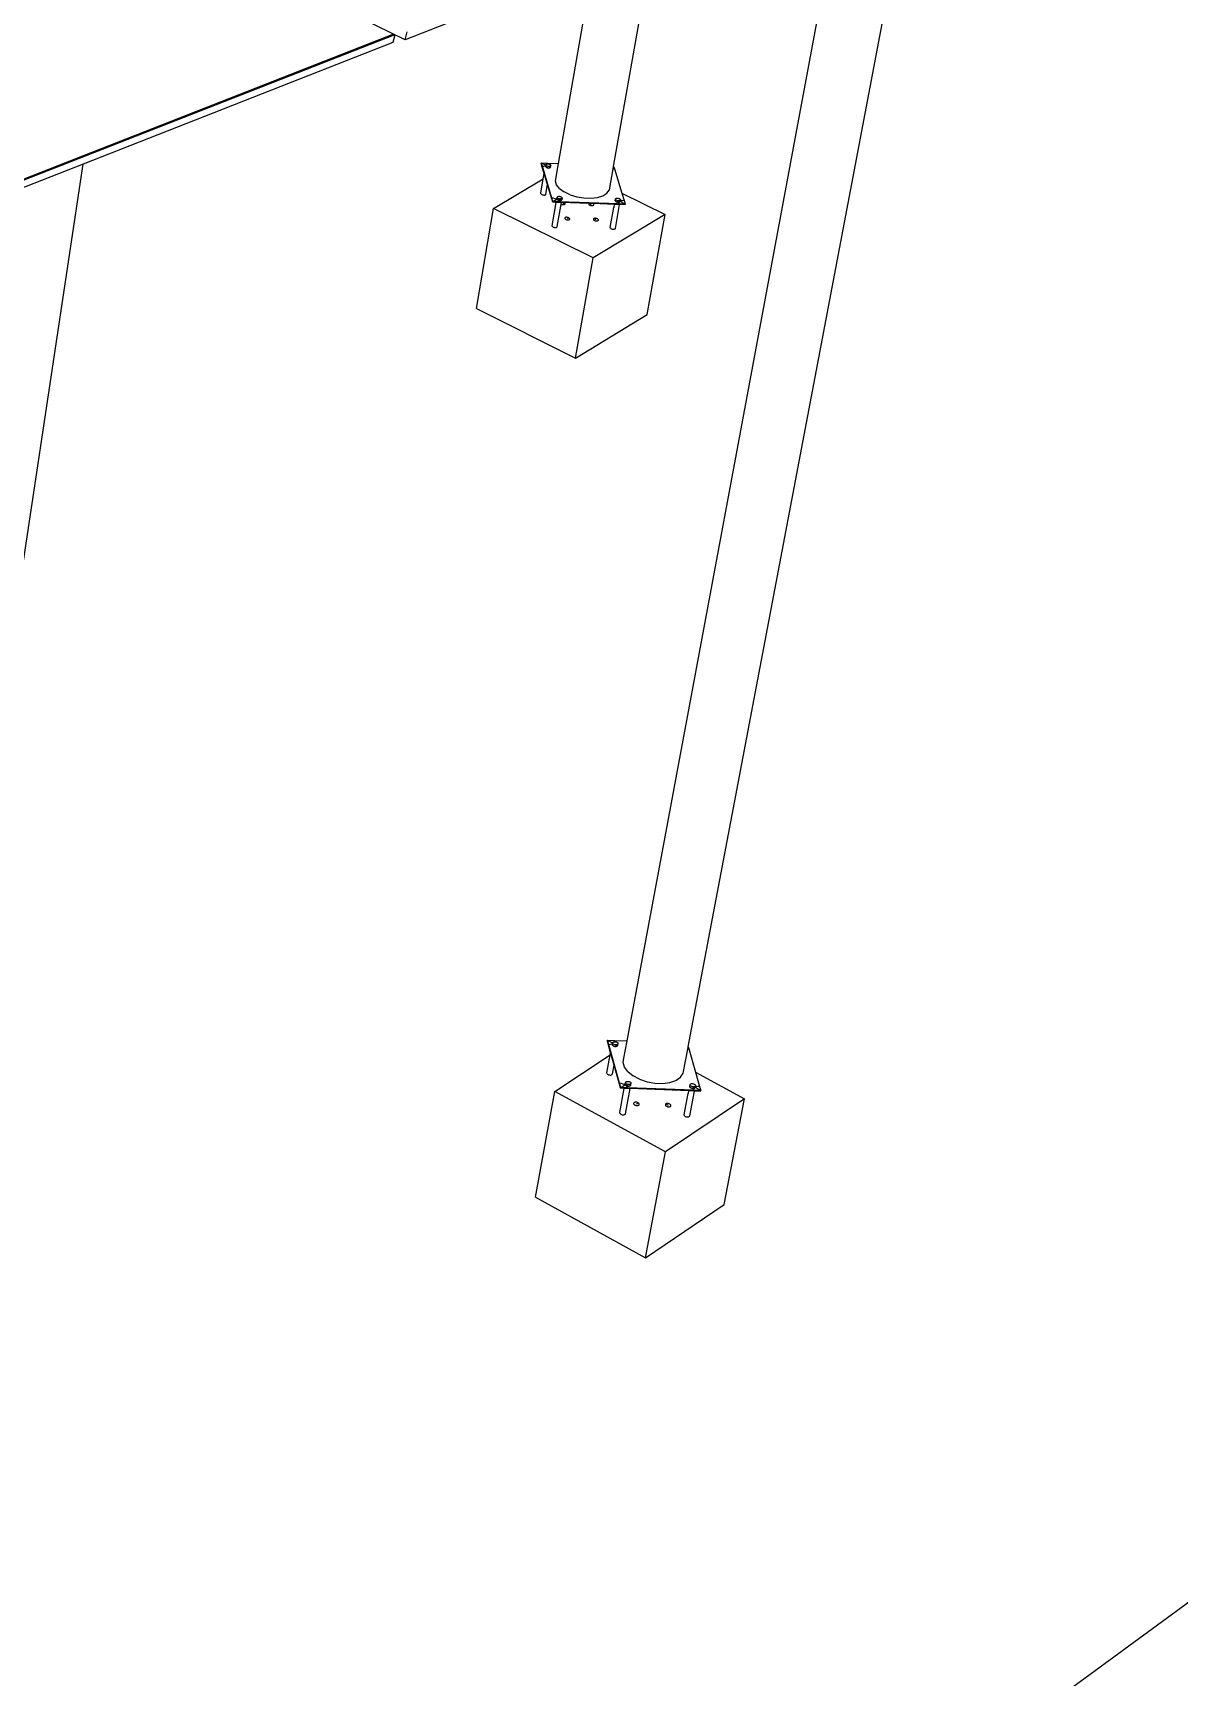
# Model space of a CAD drawing. Header units: inches. Extents: x -1381 to 1917, y -1058 to 799.
# Drawn here: x 771.7 to 1072.8, y -399 to 32.6 of the extents above; entities that cross this region are included whole.
import ezdxf

# ---------------------------------------------------------------- set-up
doc = ezdxf.new("R2010")
doc.units = ezdxf.units.IN
doc.header["$MEASUREMENT"] = 0

msp = doc.modelspace()

# ---------------------------------------------------------------- linework, layer by layer
for p, q in [((1886.2, 214.5), (149.11, -1057.53)), ((943.81, -233.52), (1003.87, 83.06)), ((927.77, -232.03), (985.25, 76.25)), ((869.51, 30.82), (795.29, 66.96)), ((924.22, -2.43), (934.66, 56.39)), ((918.8, 50.17), (869.51, 30.82)), ((909.74, -1.69), (918.8, 50.17)), ((866.41, 32.26), (732.93, -20.02)), ((866.72, 32.12), (733.24, -20.18)), ((866.72, 32.12), (866.19, 30.04)), ((866.3, 32.32), (866.41, 32.26)), ((866.41, 32.26), (866.65, 32.15)), ((866.65, 32.15), (866.72, 32.12)), ((866.72, 32.12), (866.87, 32.05)), ((867.21, 31.88), (867.32, 31.83)), ((869.51, 30.82), (870.04, 32.89)), ((866.19, 30.04), (784.91, -1.86)), ((727.8, -380.67), (784.91, -1.86)), ((784.91, -1.86), (765.49, -9.48)), ((905.22, -1.71), (905.25, -1.53)), ((905.48, -2.6), (905.22, -1.71)), ((905.51, -2.42), (905.25, -1.53)), ((905.25, -1.53), (906.91, -1.59)), ((905.25, -1.53), (906.42, -2.11)), ((905.48, -2.6), (905.51, -2.42)), ((906, -4.32), (905.48, -2.6)), ((905.51, -2.42), (905.94, -2.41)), ((908.01, -10.77), (905.51, -2.42)), ((905.75, -5.71), (906, -4.32)), ((905.94, -2.41), (906.31, -2.33)), ((906.86, -7.21), (906, -4.32)), ((906.31, -2.33), (906.36, -2.31)), ((906.37, -2.3), (906.33, -2.39)), ((906.36, -2.34), (906.33, -2.4)), ((906.33, -2.39), (906.33, -2.48)), ((906.33, -2.4), (906.34, -2.49)), ((906.34, -2.49), (906.39, -2.58)), ((906.35, -2.39), (906.39, -2.31)), ((906.35, -2.39), (906.36, -2.34)), ((906.35, -2.48), (906.35, -2.39)), ((906.4, -2.57), (906.35, -2.48)), ((906.36, -2.31), (906.41, -2.02)), ((906.36, -2.31), (906.4, -2.3)), ((906.36, -2.34), (906.36, -2.31)), ((906.37, -2.32), (906.36, -2.34)), ((906.45, -2.23), (906.37, -2.3)), ((906.4, -2.3), (906.37, -2.32)), ((906.39, -2.31), (906.42, -2.29)), ((906.39, -2.58), (906.48, -2.67)), ((906.45, -2.25), (906.4, -2.3)), ((906.4, -2.3), (906.42, -2.29)), ((906.49, -2.65), (906.4, -2.57)), ((906.41, -2.02), (906.45, -1.94)), ((906.42, -2.11), (906.41, -2.02)), ((906.47, -2.2), (906.42, -2.11)), ((906.42, -2.29), (906.47, -2.24)), ((906.42, -2.29), (906.51, -2.25)), ((906.45, -1.94), (906.53, -1.88)), ((906.49, -2.22), (906.45, -2.23)), ((906.5, -2.23), (906.45, -2.25)), ((906.5, -2.23), (906.47, -2.2)), ((906.47, -2.24), (906.5, -2.23)), ((906.48, -2.67), (906.6, -2.75)), ((906.49, -2.65), (906.61, -2.73)), ((906.51, -2.25), (906.5, -2.23)), ((906.5, -2.23), (906.5, -2.23)), ((906.56, -2.29), (906.51, -2.25)), ((906.53, -1.88), (906.65, -1.83)), ((906.68, -2.36), (906.56, -2.29)), ((906.6, -2.75), (906.76, -2.81)), ((906.61, -2.73), (906.76, -2.78)), ((906.65, -1.83), (906.79, -1.8)), ((906.83, -2.42), (906.68, -2.36)), ((906.93, -2.82), (906.76, -2.78)), ((906.76, -2.81), (906.93, -2.85)), ((906.79, -1.8), (906.93, -1.79)), ((906.99, -2.46), (906.83, -2.42)), ((906.93, -1.79), (906.91, -1.59)), ((906.91, -1.59), (909.74, -1.69)), ((906.93, -1.79), (906.96, -1.79)), ((906.93, -2.82), (907.1, -2.84)), ((906.93, -2.85), (907.1, -2.87)), ((906.96, -1.79), (907.12, -1.81)), ((907.16, -2.47), (906.99, -2.46)), ((907.1, -2.84), (907.26, -2.84)), ((907.1, -2.87), (907.1, -2.84)), ((907.1, -2.85), (907.27, -2.85)), ((907.12, -1.81), (907.29, -1.85)), ((907.32, -2.47), (907.16, -2.47)), ((907.4, -2.81), (907.26, -2.84)), ((907.27, -2.85), (907.42, -2.82)), ((907.29, -1.85), (907.44, -1.91)), ((907.31, -2.52), (907.45, -2.53)), ((907.47, -2.44), (907.32, -2.47)), ((907.4, -2.81), (907.52, -2.76)), ((907.42, -2.82), (907.54, -2.77)), ((907.44, -1.91), (907.56, -1.98)), ((907.58, -2.39), (907.47, -2.44)), ((907.6, -2.69), (907.52, -2.76)), ((907.54, -2.77), (907.62, -2.7)), ((907.56, -1.98), (907.65, -2.07)), ((907.56, -2.53), (907.63, -2.53)), ((907.66, -2.32), (907.58, -2.39)), ((907.61, -2.44), (907.58, -2.41)), ((907.61, -2.43), (907.58, -2.41)), ((907.58, -2.43), (907.63, -2.52)), ((907.58, -2.43), (907.58, -2.43)), ((907.64, -2.61), (907.6, -2.69)), ((907.66, -2.52), (907.61, -2.43)), ((907.65, -2.52), (907.61, -2.44)), ((907.62, -2.7), (907.66, -2.61)), ((907.63, -2.52), (907.63, -2.53)), ((907.63, -2.53), (907.64, -2.61)), ((907.63, -2.53), (907.65, -2.54)), ((907.64, -2.61), (907.65, -2.54)), ((907.65, -2.07), (907.7, -2.16)), ((907.65, -2.52), (907.7, -2.24)), ((907.66, -2.53), (907.65, -2.52)), ((907.65, -2.54), (907.65, -2.52)), ((907.65, -2.54), (907.66, -2.54)), ((907.7, -2.24), (907.66, -2.32)), ((907.66, -2.53), (907.66, -2.52)), ((907.66, -2.54), (907.66, -2.53)), ((907.66, -2.54), (907.66, -2.53)), ((907.66, -2.54), (907.66, -2.54)), ((907.66, -2.61), (907.66, -2.54)), ((907.7, -2.16), (907.7, -2.24)), ((908.93, -6.3), (909.74, -1.69)), ((923.12, -8.63), (924.11, -3.04)), ((924.11, -3.04), (924.22, -2.43)), ((924.11, -3.04), (924.42, -3.08)), ((924.22, -2.43), (924.42, -3.08)), ((924.42, -3.08), (926.39, -9.49)), ((892.7, -13.48), (905.75, -5.71)), ((905.09, -9.5), (905.75, -5.71)), ((906.43, -9.73), (906.86, -7.21)), ((907.98, -10.95), (906.86, -7.21)), ((909.25, -7.29), (908.93, -6.3)), ((910.04, -8.26), (909.25, -7.29)), ((910.04, -8.26), (911.24, -9.15)), ((922.48, -9.46), (923.12, -8.63)), ((905.1, -9.59), (905.09, -9.5)), ((905.15, -9.68), (905.1, -9.59)), ((905.15, -9.68), (905.24, -9.77)), ((905.24, -9.77), (905.37, -9.85)), ((905.37, -9.85), (905.52, -9.91)), ((905.52, -9.91), (905.69, -9.95)), ((905.69, -9.95), (905.87, -9.97)), ((905.87, -9.97), (906.03, -9.96)), ((906.03, -9.96), (906.18, -9.93)), ((906.18, -9.93), (906.3, -9.88)), ((906.3, -9.88), (906.38, -9.81)), ((906.38, -9.81), (906.43, -9.73)), ((907.98, -10.95), (908.01, -10.77)), ((908.25, -11.84), (907.98, -10.95)), ((908.45, -10.81), (908.01, -10.77)), ((908.28, -11.67), (908.01, -10.77)), ((908.09, -18.02), (909.17, -11.88)), ((908.25, -11.84), (908.28, -11.67)), ((909.17, -11.88), (908.25, -11.84)), ((908.28, -11.67), (909.27, -11.08)), ((909.95, -11.72), (908.28, -11.67)), ((908.88, -10.92), (908.45, -10.81)), ((909.27, -11.07), (908.88, -10.92)), ((909.92, -11.9), (909.17, -11.88)), ((909.59, -11.27), (909.27, -11.07)), ((909.38, -10.81), (909.34, -10.89)), ((909.37, -10.85), (909.34, -10.9)), ((909.34, -10.89), (909.34, -10.98)), ((909.34, -10.9), (909.34, -11)), ((909.34, -11), (909.39, -11.09)), ((909.36, -10.9), (909.39, -10.83)), ((909.36, -10.9), (909.37, -10.85)), ((909.36, -10.98), (909.36, -10.9)), ((909.41, -11.07), (909.36, -10.98)), ((909.37, -10.85), (909.42, -10.53)), ((909.38, -10.82), (909.37, -10.85)), ((909.4, -10.79), (909.38, -10.81)), ((909.39, -10.81), (909.38, -10.82)), ((909.39, -11.09), (909.49, -11.18)), ((909.5, -11.16), (909.41, -11.07)), ((909.42, -10.53), (909.46, -10.45)), ((909.43, -10.62), (909.42, -10.53)), ((909.48, -10.71), (909.43, -10.62)), ((909.43, -18.25), (910.54, -11.92)), ((909.46, -10.45), (909.54, -10.38)), ((909.49, -10.72), (909.47, -10.73)), ((909.5, -10.73), (909.47, -10.75)), ((909.47, -10.76), (909.48, -10.75)), ((909.5, -10.73), (909.48, -10.71)), ((909.48, -10.75), (909.51, -10.74)), ((909.49, -11.18), (909.61, -11.25)), ((909.51, -10.74), (909.5, -10.73)), ((909.5, -11.16), (909.62, -11.23)), ((909.56, -10.79), (909.51, -10.74)), ((909.54, -10.38), (909.66, -10.33)), ((909.69, -10.87), (909.56, -10.79)), ((909.83, -11.49), (909.59, -11.27)), ((909.61, -11.25), (909.77, -11.32)), ((909.77, -11.29), (909.62, -11.23)), ((909.66, -10.33), (909.8, -10.3)), ((909.84, -10.93), (909.69, -10.87)), ((909.77, -11.29), (909.94, -11.33)), ((909.77, -11.32), (909.94, -11.36)), ((909.8, -10.3), (909.97, -10.3)), ((909.95, -11.72), (909.83, -11.49)), ((910, -10.97), (909.84, -10.93)), ((909.92, -11.9), (909.95, -11.72)), ((910.52, -11.92), (909.92, -11.9)), ((910.11, -11.35), (909.94, -11.33)), ((909.94, -11.36), (910.11, -11.38)), ((925.59, -12.27), (909.95, -11.72)), ((909.97, -10.3), (910.14, -10.31)), ((910.17, -10.98), (910, -10.97)), ((910.06, -10.97), (910, -11.01)), ((910, -10.99), (910.01, -11.02)), ((910.16, -11.02), (910.01, -11.02)), ((910.11, -11.35), (910.01, -11.02)), ((910.11, -11.35), (910.27, -11.35)), ((910.11, -11.36), (910.28, -11.36)), ((910.11, -11.38), (910.28, -11.37)), ((910.14, -10.31), (910.3, -10.35)), ((910.33, -10.98), (910.17, -10.98)), ((910.41, -11.32), (910.27, -11.35)), ((910.28, -11.36), (910.43, -11.33)), ((910.28, -11.37), (910.43, -11.34)), ((910.3, -10.35), (910.45, -10.41)), ((910.48, -10.95), (910.33, -10.98)), ((910.57, -11.04), (910.33, -11.03)), ((910.35, -12.87), (910.52, -11.92)), ((910.35, -12.87), (910.35, -12.87)), ((910.35, -12.87), (910.35, -12.87)), ((910.53, -11.27), (910.41, -11.32)), ((910.43, -11.33), (910.55, -11.28)), ((910.43, -11.34), (910.55, -11.29)), ((910.44, -12.34), (910.44, -12.34)), ((910.45, -10.41), (910.57, -10.49)), ((910.46, -12.35), (910.47, -12.36)), ((910.47, -12.36), (910.62, -12.42)), ((910.57, -10.91), (910.48, -10.95)), ((910.54, -11.92), (910.52, -11.92)), ((910.53, -11.27), (910.61, -11.2)), ((917.75, -12.17), (910.54, -11.92)), ((910.55, -11.28), (910.63, -11.21)), ((910.55, -11.29), (910.64, -11.22)), ((910.57, -10.49), (910.66, -10.57)), ((910.6, -10.9), (910.57, -10.91)), ((910.57, -10.91), (910.59, -10.93)), ((910.59, -10.91), (910.58, -10.9)), ((910.68, -10.83), (910.6, -10.9)), ((910.65, -11.12), (910.61, -11.2)), ((910.62, -12.42), (910.79, -12.46)), ((910.63, -11.21), (910.67, -11.12)), ((910.64, -11.02), (910.65, -11.03)), ((910.65, -11.04), (910.64, -11.04)), ((910.64, -11.22), (910.68, -11.13)), ((910.67, -11.03), (910.65, -10.99)), ((910.65, -11.03), (910.65, -11.04)), ((910.65, -11.04), (910.65, -11.12)), ((910.66, -11.04), (910.65, -11.04)), ((910.65, -11.12), (910.66, -11.04)), ((910.66, -10.57), (910.71, -10.66)), ((910.66, -11.04), (910.72, -10.75)), ((910.67, -11.04), (910.66, -11.04)), ((910.67, -11.04), (910.67, -11.03)), ((910.68, -11.13), (910.67, -11.04)), ((910.67, -11.04), (910.67, -11.04)), ((910.67, -11.12), (910.67, -11.04)), ((910.72, -10.75), (910.68, -10.83)), ((910.71, -10.66), (910.72, -10.75)), ((910.79, -12.46), (910.97, -12.48)), ((910.86, -12.12), (911.4, -12.39)), ((910.97, -12.48), (911.13, -12.47)), ((911.13, -12.47), (911.28, -12.44)), ((912.78, -9.89), (911.24, -9.15)), ((911.28, -12.44), (911.4, -12.39)), ((911.38, -11.96), (911.36, -11.95)), ((911.47, -12.05), (911.38, -11.96)), ((911.4, -12.39), (911.49, -12.32)), ((911.52, -12.15), (911.47, -12.05)), ((911.49, -12.32), (911.53, -12.24)), ((911.53, -12.24), (911.52, -12.15)), ((912.78, -9.89), (914.54, -10.43)), ((914.54, -10.43), (916.41, -10.73)), ((916.41, -10.73), (918.26, -10.79)), ((917.73, -12.19), (917.69, -12.27)), ((917.69, -12.27), (917.7, -12.36)), ((917.7, -12.36), (917.75, -12.45)), ((917.75, -12.17), (917.73, -12.19)), ((918.86, -12.21), (917.75, -12.17)), ((917.75, -12.45), (917.84, -12.54)), ((917.84, -12.54), (917.97, -12.62)), ((917.97, -12.62), (918.36, -12.38)), ((917.97, -12.62), (918.12, -12.68)), ((918.12, -12.68), (918.29, -12.72)), ((918.26, -10.79), (919.96, -10.58)), ((918.29, -12.72), (918.47, -12.74)), ((918.47, -12.74), (918.64, -12.73)), ((918.64, -12.73), (918.78, -12.7)), ((918.78, -12.7), (918.9, -12.65)), ((918.88, -12.23), (918.86, -12.21)), ((924.46, -12.41), (918.86, -12.21)), ((918.97, -12.31), (918.88, -12.23)), ((918.9, -12.65), (918.99, -12.58)), ((919.02, -12.41), (918.97, -12.31)), ((918.99, -12.58), (919.03, -12.5)), ((919.03, -12.5), (919.02, -12.41)), ((919.96, -10.58), (921.4, -10.13)), ((921.4, -10.13), (922.48, -9.46)), ((924.33, -13.13), (924.46, -12.41)), ((925.56, -12.45), (924.46, -12.41)), ((924.63, -11.46), (924.68, -11.55)), ((924.68, -11.3), (924.64, -11.38)), ((924.64, -11.38), (924.64, -11.47)), ((924.66, -11.38), (924.72, -11.02)), ((924.66, -11.38), (924.7, -11.3)), ((924.66, -11.47), (924.66, -11.38)), ((924.71, -11.56), (924.66, -11.47)), ((924.76, -11.23), (924.68, -11.3)), ((924.68, -11.55), (924.77, -11.64)), ((924.69, -18.71), (925.81, -12.46)), ((924.7, -11.3), (924.78, -11.23)), ((924.8, -11.65), (924.71, -11.56)), ((924.72, -11.02), (924.76, -10.93)), ((924.73, -11.1), (924.72, -11.02)), ((924.78, -11.19), (924.73, -11.1)), ((924.76, -10.93), (924.84, -10.87)), ((924.8, -11.21), (924.76, -11.23)), ((924.77, -11.64), (924.9, -11.72)), ((924.81, -11.22), (924.78, -11.19)), ((924.78, -11.23), (924.81, -11.22)), ((924.93, -11.72), (924.8, -11.65)), ((924.87, -11.28), (924.81, -11.22)), ((924.84, -10.87), (924.96, -10.82)), ((924.99, -11.35), (924.87, -11.28)), ((924.9, -11.72), (925.05, -11.78)), ((924.93, -11.72), (925.08, -11.78)), ((924.96, -10.82), (925.1, -10.79)), ((925.14, -11.41), (924.99, -11.35)), ((925.05, -11.78), (925.22, -11.82)), ((925.24, -11.82), (925.08, -11.78)), ((925.1, -10.79), (925.27, -10.78)), ((925.31, -11.45), (925.14, -11.41)), ((925.22, -11.82), (925.4, -11.84)), ((925.41, -11.84), (925.24, -11.82)), ((925.27, -10.78), (925.44, -10.8)), ((925.48, -11.47), (925.31, -11.45)), ((925.36, -11.46), (925.31, -11.49)), ((925.95, -11.53), (925.31, -11.51)), ((925.41, -11.84), (925.31, -11.51)), ((925.4, -11.84), (925.41, -11.84)), ((925.57, -11.83), (925.41, -11.84)), ((925.41, -11.85), (925.58, -11.84)), ((925.44, -10.8), (925.6, -10.84)), ((925.64, -11.46), (925.48, -11.47)), ((925.56, -12.45), (925.59, -12.27)), ((925.81, -12.46), (925.56, -12.45)), ((925.57, -11.83), (925.7, -11.81)), ((925.58, -11.84), (925.73, -11.81)), ((925.68, -11.83), (925.58, -12.04)), ((925.58, -12.04), (925.59, -12.27)), ((927.27, -12.33), (925.59, -12.27)), ((925.6, -10.84), (925.75, -10.9)), ((925.78, -11.43), (925.64, -11.46)), ((925.7, -11.81), (925.68, -11.83)), ((925.89, -11.65), (925.7, -11.81)), ((925.7, -11.81), (925.72, -11.8)), ((925.84, -11.75), (925.72, -11.8)), ((925.73, -11.81), (925.85, -11.76)), ((925.75, -10.9), (925.87, -10.97)), ((925.87, -11.4), (925.78, -11.43)), ((927.23, -12.5), (925.81, -12.46)), ((925.91, -11.68), (925.84, -11.75)), ((925.85, -11.76), (925.94, -11.69)), ((925.87, -10.97), (925.96, -11.06)), ((925.88, -11.39), (925.87, -11.4)), ((925.87, -11.4), (925.9, -11.43)), ((925.9, -11.38), (925.88, -11.39)), ((925.9, -11.41), (925.88, -11.39)), ((925.92, -11.42), (925.88, -11.39)), ((925.94, -11.63), (925.89, -11.65)), ((925.92, -11.67), (925.89, -11.65)), ((925.98, -11.32), (925.9, -11.38)), ((925.96, -11.51), (925.9, -11.41)), ((925.9, -11.43), (925.95, -11.52)), ((925.91, -11.68), (925.94, -11.63)), ((925.91, -11.68), (925.92, -11.68)), ((925.97, -11.52), (925.92, -11.42)), ((925.92, -11.68), (925.95, -11.62)), ((925.93, -11.67), (925.92, -11.67)), ((925.94, -11.68), (925.93, -11.67)), ((925.95, -11.6), (925.94, -11.63)), ((925.94, -11.68), (925.98, -11.61)), ((925.95, -11.62), (925.94, -11.63)), ((927.27, -12.33), (925.94, -11.68)), ((925.94, -11.69), (925.94, -11.68)), ((925.95, -11.52), (925.95, -11.53)), ((926.19, -11.52), (925.95, -11.62)), ((925.95, -11.53), (925.95, -11.6)), ((925.95, -11.6), (925.96, -11.57)), ((925.95, -11.62), (925.96, -11.6)), ((925.96, -11.06), (926.01, -11.15)), ((925.96, -11.57), (926.02, -11.24)), ((925.96, -11.57), (925.96, -11.51)), ((925.96, -11.6), (925.96, -11.57)), ((925.97, -11.52), (925.97, -11.52)), ((925.97, -11.53), (925.97, -11.52)), ((925.98, -11.61), (925.97, -11.53)), ((926.02, -11.24), (925.98, -11.32)), ((926.01, -11.15), (926.02, -11.24)), ((926.57, -11.44), (926.19, -11.52)), ((926.39, -9.49), (937.75, -15.05)), ((926.39, -9.49), (926.99, -11.43)), ((926.99, -11.43), (926.57, -11.44)), ((926.99, -11.43), (927.27, -12.33)), ((927.23, -12.5), (927.27, -12.33)), ((888.19, -39.71), (892.7, -13.48)), ((918.89, -26.43), (892.7, -13.48)), ((911.44, -15.96), (911.4, -16.04)), ((911.4, -16.04), (911.41, -16.13)), ((911.41, -16.13), (911.46, -16.22)), ((911.53, -15.89), (911.44, -15.96)), ((911.46, -16.22), (911.55, -16.31)), ((911.65, -15.83), (911.53, -15.89)), ((911.55, -16.31), (911.68, -16.39)), ((911.8, -15.8), (911.65, -15.83)), ((911.68, -16.39), (911.83, -16.45)), ((911.96, -15.8), (911.8, -15.8)), ((911.83, -16.45), (912, -16.49)), ((912.14, -15.82), (911.96, -15.8)), ((912, -16.49), (912.18, -16.51)), ((912.07, -16.15), (912.46, -15.92)), ((912.31, -15.86), (912.14, -15.82)), ((912.18, -16.51), (912.34, -16.5)), ((912.46, -15.92), (912.31, -15.86)), ((912.34, -16.5), (912.49, -16.47)), ((912.59, -16), (912.46, -15.92)), ((912.49, -16.47), (912.61, -16.42)), ((912.68, -16.08), (912.59, -16)), ((912.61, -16.42), (912.7, -16.35)), ((912.73, -16.18), (912.68, -16.08)), ((912.7, -16.35), (912.74, -16.27)), ((912.74, -16.27), (912.73, -16.18)), ((937.75, -15.05), (918.89, -26.43)), ((918.96, -16.22), (918.92, -16.3)), ((918.92, -16.3), (918.92, -16.39)), ((918.92, -16.39), (918.97, -16.49)), ((919.04, -16.15), (918.96, -16.22)), ((918.97, -16.49), (919.06, -16.57)), ((919.16, -16.1), (919.04, -16.15)), ((919.04, -16.15), (919.58, -16.42)), ((919.06, -16.57), (919.19, -16.65)), ((919.31, -16.07), (919.16, -16.1)), ((919.19, -16.65), (919.35, -16.71)), ((919.48, -16.06), (919.31, -16.07)), ((919.35, -16.71), (919.52, -16.75)), ((919.65, -16.08), (919.48, -16.06)), ((919.52, -16.75), (919.69, -16.77)), ((919.82, -16.12), (919.65, -16.08)), ((919.69, -16.77), (919.86, -16.77)), ((919.98, -16.18), (919.82, -16.12)), ((919.86, -16.77), (920.01, -16.74)), ((920.1, -16.26), (919.98, -16.18)), ((920.01, -16.74), (920.13, -16.68)), ((920.2, -16.35), (920.1, -16.26)), ((920.13, -16.68), (920.21, -16.61)), ((920.25, -16.44), (920.2, -16.35)), ((920.21, -16.61), (920.25, -16.53)), ((920.25, -16.53), (920.25, -16.44)), ((923.35, -18.49), (924.3, -13.2)), ((924.33, -13.13), (924.3, -13.2)), ((924.3, -13.29), (924.33, -13.13)), ((924.3, -13.2), (924.3, -13.29)), ((933.01, -41.29), (937.75, -15.05)), ((908.1, -18.11), (908.09, -18.02)), ((908.15, -18.21), (908.1, -18.11)), ((908.15, -18.21), (908.24, -18.29)), ((908.24, -18.29), (908.37, -18.37)), ((908.37, -18.37), (908.52, -18.43)), ((908.52, -18.43), (908.69, -18.47)), ((908.69, -18.47), (908.87, -18.49)), ((908.87, -18.49), (909.04, -18.49)), ((909.04, -18.49), (909.19, -18.46)), ((909.19, -18.46), (909.31, -18.4)), ((909.31, -18.4), (909.39, -18.33)), ((909.39, -18.33), (909.43, -18.25)), ((909.43, -18.16), (909.42, -18.15)), ((909.43, -18.25), (909.43, -18.16)), ((923.36, -18.58), (923.35, -18.49)), ((923.41, -18.67), (923.36, -18.58)), ((923.41, -18.67), (923.5, -18.76)), ((923.5, -18.76), (923.63, -18.84)), ((923.63, -18.84), (923.79, -18.9)), ((923.79, -18.9), (923.96, -18.94)), ((923.96, -18.94), (924.13, -18.96)), ((924.13, -18.96), (924.3, -18.95)), ((924.3, -18.95), (924.45, -18.92)), ((924.45, -18.92), (924.57, -18.87)), ((924.57, -18.87), (924.61, -18.83)), ((924.61, -18.83), (924.65, -18.8)), ((924.65, -18.8), (924.69, -18.71)), ((914.22, -52.75), (918.89, -26.43)), ((888.19, -39.71), (914.22, -52.75)), ((914.22, -52.75), (933.01, -41.29)), ((922.6, -232.02), (922.64, -231.83)), ((922.9, -233.11), (922.6, -232.02)), ((922.94, -232.92), (922.64, -231.83)), ((922.64, -231.83), (924.48, -231.9)), ((922.64, -231.83), (923.94, -232.53)), ((922.9, -233.11), (922.94, -232.92)), ((922.94, -232.92), (923.41, -232.9)), ((925.78, -243.14), (922.94, -232.92)), ((923.41, -232.9), (923.82, -232.81)), ((923.82, -232.81), (923.88, -232.78)), ((923.88, -232.77), (923.84, -232.88)), ((923.88, -232.81), (923.84, -232.89)), ((923.84, -232.88), (923.84, -232.99)), ((923.84, -232.89), (923.85, -233)), ((923.85, -233), (923.9, -233.12)), ((923.86, -232.88), (923.91, -232.78)), ((923.86, -232.88), (923.88, -232.81)), ((923.87, -232.99), (923.86, -232.88)), ((923.92, -233.1), (923.87, -232.99)), ((923.88, -232.78), (923.94, -232.49)), ((923.97, -232.69), (923.88, -232.77)), ((923.88, -232.78), (923.91, -232.76)), ((923.88, -232.81), (923.88, -232.78)), ((923.89, -232.79), (923.88, -232.81)), ((923.91, -232.76), (923.89, -232.79)), ((923.98, -232.7), (923.91, -232.76)), ((923.91, -232.78), (923.94, -232.75)), ((923.91, -232.76), (923.94, -232.75)), ((923.94, -232.49), (923.98, -232.4)), ((923.94, -232.6), (923.94, -232.49)), ((923.99, -232.7), (923.94, -232.6)), ((923.94, -232.75), (923.99, -232.7)), ((923.94, -232.75), (923.99, -232.73)), ((923.98, -232.69), (923.97, -232.69)), ((923.98, -232.4), (924.07, -232.31)), ((923.99, -232.7), (923.98, -232.7)), ((924, -232.71), (923.99, -232.7)), ((923.99, -232.7), (923.99, -232.7)), ((924.09, -232.81), (924, -232.71)), ((924.07, -232.31), (924.19, -232.25)), ((924.23, -232.9), (924.09, -232.81)), ((924.19, -232.25), (924.35, -232.22)), ((924.4, -232.98), (924.23, -232.9)), ((924.35, -232.22), (924.48, -232.21)), ((924.58, -233.02), (924.4, -232.98)), ((924.5, -232.18), (924.48, -231.9)), ((924.48, -231.9), (927.77, -232.03)), ((924.48, -232.21), (924.5, -232.18)), ((924.48, -232.21), (924.53, -232.21)), ((924.53, -232.21), (924.72, -232.23)), ((924.77, -233.05), (924.58, -233.02)), ((924.72, -232.23), (924.9, -232.28)), ((924.87, -233.04), (924.77, -233.05)), ((924.87, -233.04), (924.94, -233.04)), ((924.94, -233.04), (924.87, -233.04)), ((924.9, -232.28), (925.07, -232.35)), ((925.1, -233), (924.94, -233.04)), ((925.07, -232.35), (925.2, -232.44)), ((925.23, -232.94), (925.1, -233)), ((925.2, -232.44), (925.3, -232.55)), ((925.21, -233.05), (925.28, -233.06)), ((925.24, -232.93), (925.23, -232.94)), ((925.23, -232.94), (925.28, -233.04)), ((925.23, -232.94), (925.23, -232.94)), ((925.32, -232.86), (925.24, -232.93)), ((925.26, -232.95), (925.24, -232.93)), ((925.31, -233.04), (925.25, -232.93)), ((925.25, -232.93), (925.25, -232.93)), ((925.31, -233.05), (925.26, -232.95)), ((925.28, -233.04), (925.28, -233.06)), ((925.28, -233.06), (925.29, -233.15)), ((925.28, -233.06), (925.31, -233.06)), ((925.29, -233.15), (925.31, -233.06)), ((925.3, -232.55), (925.36, -232.65)), ((925.31, -233.05), (925.36, -232.76)), ((925.31, -233.05), (925.31, -233.04)), ((925.31, -233.06), (925.31, -233.05)), ((925.31, -233.06), (925.31, -233.05)), ((925.31, -233.05), (925.31, -233.05)), ((925.31, -233.06), (925.31, -233.05)), ((925.31, -233.06), (925.31, -233.06)), ((925.31, -233.06), (925.31, -233.06)), ((925.32, -233.15), (925.31, -233.06)), ((925.36, -232.76), (925.32, -232.86)), ((925.36, -232.65), (925.36, -232.76)), ((926.93, -236.51), (927.77, -232.03)), ((908.77, -245.28), (923.33, -235.64)), ((922.45, -240.4), (923.33, -235.64)), ((923.44, -235.04), (922.9, -233.11)), ((923.33, -235.64), (923.44, -235.04)), ((924.36, -238.34), (923.44, -235.04)), ((923.9, -233.12), (924.01, -233.22)), ((924.02, -233.2), (923.92, -233.1)), ((924.01, -233.22), (924.15, -233.32)), ((924.02, -233.2), (924.16, -233.29)), ((924.15, -233.32), (924.32, -233.39)), ((924.32, -233.36), (924.16, -233.29)), ((924.32, -233.36), (924.51, -233.41)), ((924.32, -233.39), (924.51, -233.44)), ((924.51, -233.41), (924.69, -233.43)), ((924.51, -233.44), (924.7, -233.46)), ((924.87, -233.43), (924.69, -233.43)), ((924.7, -233.46), (924.69, -233.43)), ((924.7, -233.45), (924.88, -233.44)), ((924.87, -233.43), (925.03, -233.39)), ((924.88, -233.44), (925.05, -233.4)), ((925.03, -233.39), (925.16, -233.33)), ((925.05, -233.4), (925.18, -233.34)), ((925.25, -233.25), (925.16, -233.33)), ((925.18, -233.34), (925.27, -233.26)), ((925.29, -233.15), (925.25, -233.25)), ((925.27, -233.26), (925.32, -233.15)), ((926.76, -237.67), (926.93, -236.51)), ((942.48, -240.52), (943.77, -233.71)), ((943.77, -233.71), (943.81, -233.52)), ((943.77, -233.71), (943.87, -233.72)), ((943.81, -233.52), (943.87, -233.72)), ((943.87, -233.72), (945.73, -240.24)), ((922.45, -240.51), (922.45, -240.4)), ((922.51, -240.62), (922.45, -240.51)), ((922.61, -240.73), (922.51, -240.62)), ((922.61, -240.73), (922.75, -240.83)), ((922.75, -240.83), (922.92, -240.9)), ((922.92, -240.9), (923.11, -240.95)), ((923.11, -240.95), (923.31, -240.97)), ((923.31, -240.97), (923.49, -240.96)), ((923.49, -240.96), (923.65, -240.93)), ((923.65, -240.93), (923.79, -240.86)), ((923.79, -240.86), (923.88, -240.78)), ((923.92, -240.57), (923.86, -240.46)), ((923.88, -240.78), (923.92, -240.68)), ((923.92, -240.68), (924.36, -238.34)), ((923.92, -240.57), (923.92, -240.57)), ((925.74, -243.33), (924.36, -238.34)), ((927.12, -238.88), (926.76, -237.67)), ((928, -240.07), (927.12, -238.88)), ((928, -240.07), (929.34, -241.16)), ((931.05, -242.06), (929.34, -241.16)), ((940.59, -242.36), (941.78, -241.54)), ((941.78, -241.54), (942.48, -240.52)), ((945.73, -240.24), (958.64, -247.2)), ((945.73, -240.24), (946.79, -243.95)), ((903.69, -273), (908.77, -245.28)), ((937.87, -261.14), (908.77, -245.28)), ((925.74, -243.33), (925.78, -243.14)), ((926.05, -244.43), (925.74, -243.33)), ((926.27, -243.2), (925.78, -243.14)), ((926.08, -244.24), (925.78, -243.14)), ((925.84, -250.84), (927.03, -244.47)), ((926.05, -244.43), (926.08, -244.24)), ((927.03, -244.47), (926.05, -244.43)), ((926.08, -244.24), (927.17, -243.52)), ((927.94, -244.32), (926.08, -244.24)), ((926.74, -243.33), (926.27, -243.2)), ((927.18, -243.52), (926.74, -243.33)), ((927.9, -244.5), (927.03, -244.47)), ((927.53, -243.76), (927.18, -243.52)), ((927.29, -243.19), (927.24, -243.3)), ((927.24, -243.3), (927.25, -243.41)), ((927.28, -243.23), (927.25, -243.31)), ((927.25, -243.31), (927.26, -243.42)), ((927.26, -243.42), (927.31, -243.54)), ((927.27, -243.3), (927.31, -243.2)), ((927.27, -243.3), (927.28, -243.23)), ((927.28, -243.41), (927.27, -243.3)), ((927.28, -243.23), (927.34, -242.91)), ((927.29, -243.21), (927.28, -243.23)), ((927.33, -243.52), (927.28, -243.41)), ((927.38, -243.11), (927.29, -243.19)), ((927.38, -243.12), (927.29, -243.21)), ((927.31, -243.2), (927.4, -243.12)), ((927.31, -243.54), (927.41, -243.65)), ((927.32, -251.12), (928.56, -244.53)), ((927.43, -243.62), (927.33, -243.52)), ((927.34, -242.91), (927.39, -242.81)), ((927.35, -243.02), (927.34, -242.91)), ((927.4, -243.12), (927.35, -243.02)), ((927.39, -243.1), (927.38, -243.11)), ((927.4, -243.12), (927.38, -243.12)), ((927.39, -242.81), (927.47, -242.73)), ((927.4, -243.13), (927.4, -243.12)), ((927.4, -243.12), (927.4, -243.12)), ((927.5, -243.24), (927.4, -243.13)), ((927.41, -243.65), (927.56, -243.74)), ((927.57, -243.72), (927.43, -243.62)), ((927.47, -242.73), (927.6, -242.67)), ((927.64, -243.33), (927.5, -243.24)), ((927.79, -244.03), (927.53, -243.76)), ((927.56, -243.74), (927.73, -243.82)), ((927.73, -243.79), (927.57, -243.72)), ((927.6, -242.67), (927.76, -242.63)), ((927.81, -243.4), (927.64, -243.33)), ((927.92, -243.84), (927.73, -243.79)), ((927.73, -243.82), (927.92, -243.87)), ((927.76, -242.63), (927.94, -242.63)), ((927.94, -244.32), (927.79, -244.03)), ((927.99, -243.45), (927.81, -243.4)), ((927.9, -244.5), (927.94, -244.32)), ((928.56, -244.53), (927.9, -244.5)), ((927.92, -243.84), (928.1, -243.86)), ((927.92, -243.87), (928.11, -243.89)), ((927.94, -242.63), (928.13, -242.65)), ((945.25, -244.98), (927.94, -244.32)), ((928.18, -243.47), (927.99, -243.45)), ((928.28, -243.85), (928.1, -243.86)), ((928.11, -243.87), (928.29, -243.87)), ((928.11, -243.89), (928.3, -243.88)), ((928.13, -242.65), (928.31, -242.7)), ((928.31, -243.46), (928.18, -243.47)), ((928.44, -243.82), (928.28, -243.85)), ((928.29, -243.87), (928.46, -243.83)), ((928.3, -243.88), (928.46, -243.84)), ((928.31, -242.7), (928.48, -242.77)), ((928.51, -243.47), (928.31, -243.46)), ((928.36, -243.46), (928.31, -243.46)), ((928.52, -243.43), (928.36, -243.46)), ((928.44, -243.82), (928.57, -243.75)), ((928.46, -243.83), (928.59, -243.77)), ((928.46, -243.84), (928.6, -243.78)), ((928.48, -242.77), (928.62, -242.86)), ((928.64, -243.37), (928.52, -243.43)), ((943.96, -245.12), (928.56, -244.53)), ((928.66, -243.67), (928.57, -243.75)), ((928.59, -243.77), (928.68, -243.68)), ((928.6, -243.78), (928.69, -243.69)), ((928.62, -242.86), (928.71, -242.97)), ((928.7, -243.48), (928.62, -243.48)), ((928.65, -243.36), (928.64, -243.37)), ((928.73, -243.28), (928.65, -243.36)), ((928.65, -243.36), (928.7, -243.46)), ((928.67, -243.35), (928.66, -243.35)), ((928.7, -243.57), (928.66, -243.67)), ((928.72, -243.47), (928.67, -243.35)), ((928.68, -243.68), (928.73, -243.58)), ((928.69, -243.69), (928.73, -243.59)), ((928.7, -243.46), (928.7, -243.48)), ((928.7, -243.48), (928.7, -243.57)), ((928.72, -243.48), (928.7, -243.48)), ((928.7, -243.57), (928.72, -243.48)), ((928.71, -242.97), (928.77, -243.08)), ((928.72, -243.48), (928.78, -243.18)), ((928.72, -243.48), (928.72, -243.47)), ((928.72, -243.47), (928.72, -243.47)), ((928.73, -243.48), (928.72, -243.48)), ((928.73, -243.58), (928.72, -243.48)), ((928.78, -243.18), (928.73, -243.28)), ((928.73, -243.59), (928.73, -243.48)), ((928.77, -243.08), (928.78, -243.18)), ((931.05, -242.06), (933, -242.73)), ((933, -242.73), (935.07, -243.1)), ((935.07, -243.1), (937.12, -243.17)), ((937.12, -243.17), (939.01, -242.91)), ((939.01, -242.91), (940.59, -242.36)), ((942.74, -251.4), (943.8, -245.82)), ((943.85, -245.71), (943.8, -245.82)), ((943.8, -245.82), (943.81, -245.93)), ((943.81, -245.93), (943.85, -245.71)), ((943.85, -245.71), (943.96, -245.12)), ((943.85, -245.71), (943.85, -245.71)), ((945.22, -245.17), (943.96, -245.12)), ((944.18, -243.99), (944.24, -244.1)), ((944.23, -243.79), (944.19, -243.89)), ((944.19, -243.89), (944.19, -244)), ((944.21, -243.9), (944.29, -243.51)), ((944.21, -243.9), (944.26, -243.8)), ((944.22, -244.01), (944.21, -243.9)), ((944.28, -244.12), (944.22, -244.01)), ((944.22, -251.69), (945.46, -245.18)), ((944.32, -243.7), (944.23, -243.79)), ((944.24, -244.1), (944.34, -244.21)), ((944.26, -243.8), (944.34, -243.72)), ((944.38, -244.22), (944.28, -244.12)), ((944.29, -243.51), (944.33, -243.41)), ((944.29, -243.62), (944.29, -243.51)), ((944.34, -243.72), (944.29, -243.62)), ((944.33, -243.7), (944.32, -243.7)), ((944.33, -243.41), (944.42, -243.33)), ((944.35, -243.73), (944.34, -243.72)), ((944.34, -244.21), (944.48, -244.31)), ((944.45, -243.83), (944.35, -243.73)), ((944.38, -244.22), (944.51, -244.31)), ((944.42, -243.33), (944.55, -243.26)), ((944.59, -243.92), (944.45, -243.83)), ((944.48, -244.31), (944.65, -244.38)), ((944.68, -244.38), (944.51, -244.31)), ((944.55, -243.26), (944.7, -243.23)), ((944.75, -244), (944.59, -243.92)), ((944.65, -244.38), (944.84, -244.43)), ((944.68, -244.38), (944.86, -244.43)), ((944.7, -243.23), (944.88, -243.22)), ((944.94, -244.04), (944.75, -244)), ((944.84, -244.43), (945.04, -244.46)), ((944.86, -244.43), (945.05, -244.45)), ((944.88, -243.22), (945.07, -243.24)), ((945.13, -244.07), (944.94, -244.04)), ((945.04, -244.46), (945.05, -244.45)), ((945.23, -244.45), (945.05, -244.45)), ((945.06, -244.47), (945.24, -244.46)), ((945.07, -243.24), (945.26, -243.29)), ((945.26, -244.06), (945.13, -244.07)), ((945.22, -245.17), (945.25, -244.98)), ((945.46, -245.18), (945.22, -245.17)), ((945.37, -244.42), (945.23, -244.45)), ((945.24, -244.46), (945.41, -244.43)), ((945.35, -244.44), (945.24, -244.7)), ((945.24, -244.7), (945.25, -244.98)), ((947.11, -245.05), (945.25, -244.98)), ((945.26, -243.29), (945.42, -243.36)), ((945.3, -244.06), (945.26, -244.06)), ((945.3, -244.06), (945.26, -244.06)), ((945.46, -244.02), (945.3, -244.06)), ((945.37, -244.42), (945.35, -244.44)), ((945.37, -244.42), (945.39, -244.41)), ((945.39, -244.41), (945.52, -244.35)), ((945.41, -244.43), (945.54, -244.36)), ((945.42, -243.36), (945.56, -243.46)), ((945.59, -243.96), (945.46, -244.02)), ((947.07, -245.24), (945.46, -245.18)), ((945.61, -244.27), (945.52, -244.35)), ((945.58, -244.23), (945.53, -244.26)), ((945.54, -244.36), (945.63, -244.28)), ((945.56, -243.46), (945.66, -243.56)), ((945.64, -244.07), (945.57, -244.07)), ((945.64, -244.2), (945.58, -244.23)), ((945.62, -244.25), (945.58, -244.23)), ((945.6, -243.95), (945.59, -243.96)), ((945.59, -243.96), (945.64, -244.06)), ((945.68, -243.88), (945.6, -243.95)), ((945.65, -244.05), (945.6, -243.95)), ((945.67, -244.06), (945.61, -243.95)), ((945.61, -244.26), (945.64, -244.19)), ((945.61, -244.27), (945.64, -244.2)), ((945.61, -244.27), (945.61, -244.26)), ((945.62, -244.25), (945.62, -244.25)), ((945.64, -244.26), (945.62, -244.25)), ((945.63, -244.28), (945.64, -244.26)), ((945.64, -244.06), (945.64, -244.07)), ((945.91, -244.06), (945.64, -244.19)), ((945.64, -244.07), (945.65, -244.17)), ((945.64, -244.19), (945.66, -244.16)), ((945.65, -244.17), (945.64, -244.2)), ((945.64, -244.26), (945.67, -244.17)), ((945.64, -244.19), (945.64, -244.2)), ((947.11, -245.05), (945.64, -244.26)), ((945.66, -244.13), (945.65, -244.05)), ((945.65, -244.17), (945.66, -244.13)), ((945.66, -243.56), (945.72, -243.67)), ((945.66, -244.13), (945.72, -243.78)), ((945.66, -244.16), (945.66, -244.13)), ((945.67, -244.07), (945.67, -244.06)), ((945.67, -244.08), (945.67, -244.07)), ((945.67, -244.17), (945.67, -244.08)), ((945.72, -243.78), (945.68, -243.88)), ((945.72, -243.67), (945.72, -243.78)), ((946.32, -243.97), (945.91, -244.06)), ((946.79, -243.95), (946.32, -243.97)), ((946.79, -243.95), (947.11, -245.05)), ((947.07, -245.24), (947.11, -245.05)), ((929.53, -248.31), (929.49, -248.41)), ((929.49, -248.41), (929.49, -248.52)), ((929.49, -248.52), (929.55, -248.63)), ((929.62, -248.22), (929.53, -248.31)), ((929.55, -248.63), (929.65, -248.74)), ((929.76, -248.16), (929.62, -248.22)), ((929.65, -248.74), (929.79, -248.84)), ((929.92, -248.12), (929.76, -248.16)), ((929.79, -248.84), (929.97, -248.91)), ((930.11, -248.11), (929.92, -248.12)), ((929.97, -248.91), (930.15, -248.96)), ((930.3, -248.13), (930.11, -248.11)), ((930.15, -248.96), (930.35, -248.98)), ((930.23, -248.55), (930.66, -248.26)), ((930.49, -248.18), (930.3, -248.13)), ((930.35, -248.98), (930.53, -248.98)), ((930.66, -248.26), (930.49, -248.18)), ((930.53, -248.98), (930.7, -248.94)), ((930.8, -248.35), (930.66, -248.26)), ((930.7, -248.94), (930.83, -248.88)), ((930.9, -248.46), (930.8, -248.35)), ((930.83, -248.88), (930.92, -248.79)), ((930.96, -248.58), (930.9, -248.46)), ((930.92, -248.79), (930.97, -248.69)), ((930.97, -248.69), (930.96, -248.58)), ((937.85, -248.63), (937.81, -248.73)), ((937.81, -248.73), (937.81, -248.84)), ((937.81, -248.84), (937.87, -248.95)), ((937.94, -248.54), (937.85, -248.63)), ((958.64, -247.2), (937.87, -261.14)), ((937.87, -248.95), (937.97, -249.06)), ((938.07, -248.48), (937.94, -248.54)), ((937.94, -248.54), (938.55, -248.87)), ((937.97, -249.06), (938.12, -249.16)), ((938.24, -248.44), (938.07, -248.48)), ((938.12, -249.16), (938.29, -249.23)), ((938.42, -248.43), (938.24, -248.44)), ((938.29, -249.23), (938.48, -249.28)), ((938.62, -248.46), (938.42, -248.43)), ((938.48, -249.28), (938.67, -249.31)), ((938.81, -248.51), (938.62, -248.46)), ((938.67, -249.31), (938.86, -249.3)), ((938.98, -248.58), (938.81, -248.51)), ((938.86, -249.3), (939.02, -249.26)), ((939.12, -248.68), (938.98, -248.58)), ((939.02, -249.26), (939.15, -249.2)), ((939.22, -248.78), (939.12, -248.68)), ((939.15, -249.2), (939.24, -249.11)), ((939.28, -248.9), (939.22, -248.78)), ((939.24, -249.11), (939.29, -249.01)), ((939.29, -249.01), (939.28, -248.9)), ((953.28, -274.93), (958.64, -247.2)), ((925.85, -250.95), (925.84, -250.84)), ((925.91, -251.06), (925.85, -250.95)), ((926.01, -251.17), (925.91, -251.06)), ((926.01, -251.17), (926.15, -251.27)), ((926.15, -251.27), (926.32, -251.34)), ((926.32, -251.34), (926.51, -251.39)), ((926.51, -251.39), (926.71, -251.41)), ((926.71, -251.41), (926.89, -251.41)), ((926.89, -251.41), (927.06, -251.37)), ((927.06, -251.37), (927.19, -251.31)), ((927.19, -251.31), (927.28, -251.22)), ((927.28, -251.22), (927.32, -251.12)), ((942.75, -251.52), (942.74, -251.4)), ((942.8, -251.63), (942.75, -251.52)), ((942.91, -251.74), (942.8, -251.63)), ((942.91, -251.74), (943.05, -251.83)), ((943.05, -251.83), (943.22, -251.91)), ((943.22, -251.91), (943.41, -251.96)), ((943.41, -251.96), (943.61, -251.98)), ((943.61, -251.98), (943.79, -251.98)), ((943.79, -251.98), (943.96, -251.94)), ((943.96, -251.94), (944.09, -251.87)), ((944.09, -251.87), (944.18, -251.79)), ((944.18, -251.79), (944.22, -251.69)), ((932.6, -288.95), (937.87, -261.14)), ((903.69, -273), (932.6, -288.95)), ((932.6, -288.95), (953.28, -274.93))]:
    msp.add_line(p, q)

doc.saveas('drawing.dxf')
